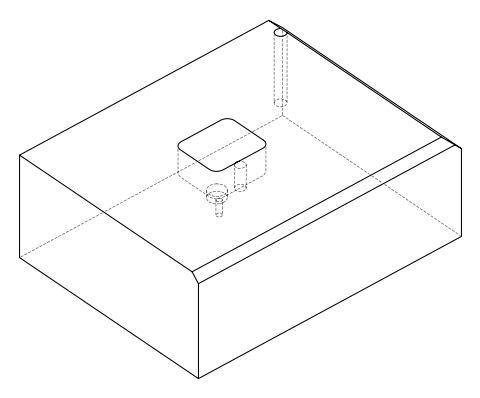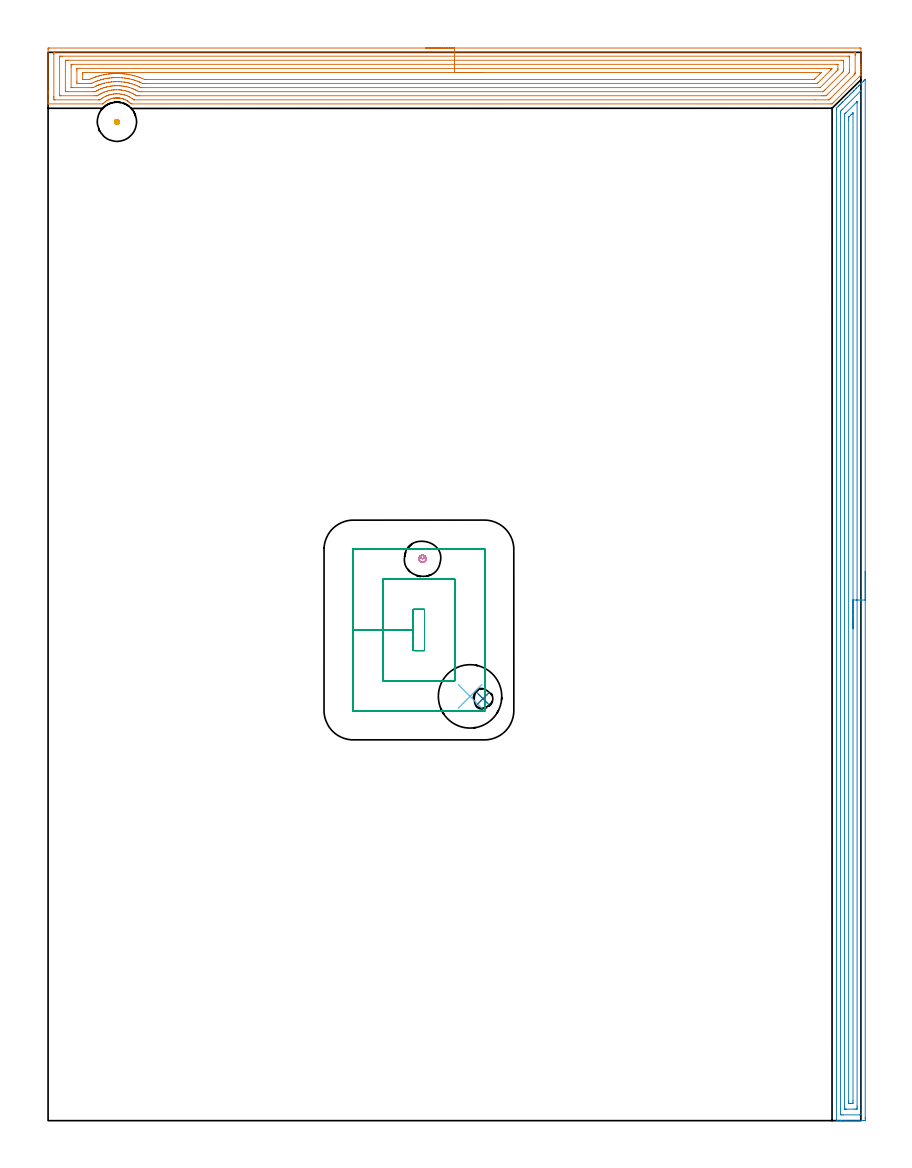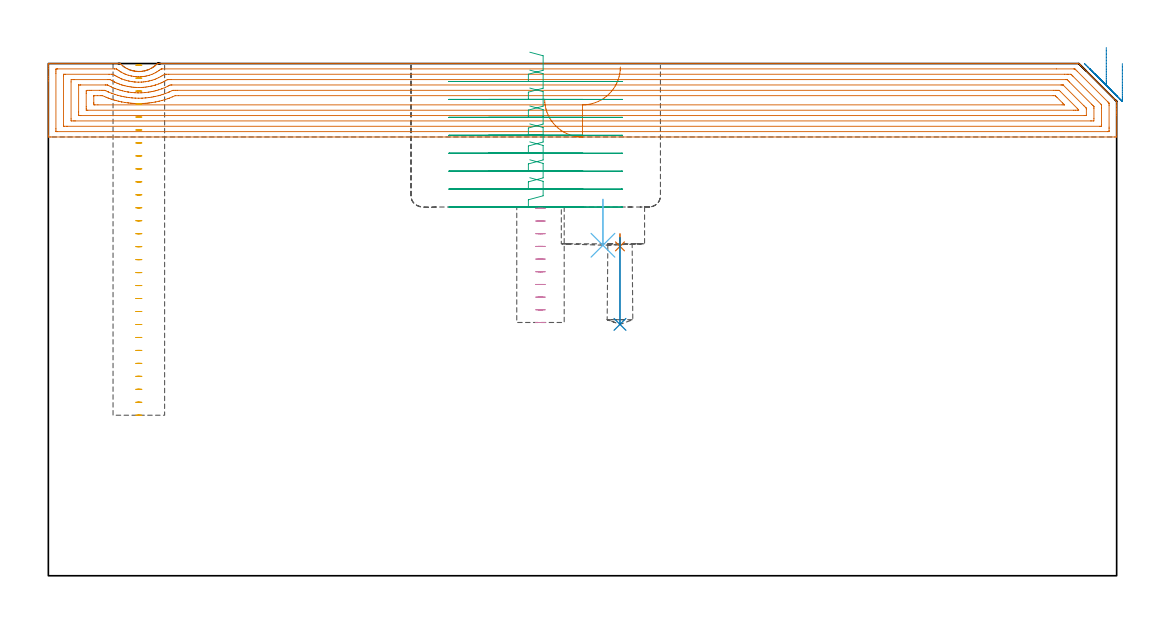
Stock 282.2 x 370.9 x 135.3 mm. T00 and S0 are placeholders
(PLAN: 8 operations, 6 tool changes, 36.4 min)
(1 AREA_MILL | FG_CHAMFER_SURFACE | UGT0205_001 | 16.07 min | 53104 mm3)
(2 AREA_MILL_1 | FG_CHAMFER_SURFACE_1 | UGT0205_001 | 11.63 min | 17745 mm3)
(3 MILL_RECTANGULAR_POCKET | POCKET_RECTANGULAR_STRAIGHT | UGT0201_095 | Follow Part, ap 5, ae 75% | 7.1 min | 186596 mm3)
(4 MILL_BLIND_HOLE_FROM_SOLID_MATERIAL | STEP1POCKET | UGT0201_128 | Spiral | 0.49 min | 3745 mm3)
(5 MILL_BLIND_HOLE_FROM_SOLID_MATERIAL_1 | STEP1POCKET_3 | NXT0201_011 | Spiral | 0.87 min | 13468 mm3)
(6 INDEXABLE_INSERT_DRILL_BLIND_HOLE_FROM_SOLID | STEP1POCKET_1 | NXT0302_015 | 0.06 min | 3745 mm3)
(7 SPOT_DRILL | STEP1POCKET_2 | NXT0321_9005460120000 | 0.04 min | 8 mm3)
(8 DRILL_BLIND_HOLE_INTO_CENTER | STEP1POCKET_2 | NXT0301_039 | 0.1 min | 734 mm3)
(TOOL UGT0205_001 | Chamfer Mill 20 x 3 x 45 deg. | D20 FL50 Z2)
(TOOL UGT0201_095 | End mill 20 mm | D20 R3 FL38 Z4)
(TOOL UGT0201_128 | Carbide End Mill 10.0 | D10 FL15 Z4)
(TOOL NXT0201_011 | ENDMILL 12mm [2P460-1200-NA 1630] | D12 FL38 Z6)
(TOOL NXT0302_015 | Index. Insert Drill 22mm [880-D2200L25-03] | D22 PA176 FL66 Z2)
(TOOL NXT0321_9005460120000 | NC Spot Drill, 142deg, 12mm, Carbide, Uncoated | D12 PA142 FL30 Z2)
(TOOL NXT0301_039 | Carbide Drill 6.8mm [860.1-0680-034A1-MM 2214] | D6.8 PA140 FL53 Z2)
(OP 1 AREA_MILL)
G17 G21 G94 G90
T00 M6
G54
G17 G0 G90 X131.1 Y372.4 S1061 M3
G43 Z145.3 H0
Z125.9
G94 G1 X131.138 Z125.028 F250.
X131.252 Z124.164
X131.441 Z123.312
X131.703 Z122.48
X132.037 Z121.674
X132.44 Z120.9
X132.908 Z120.164
X133.44 Z119.472
X134.029 Z118.829
X134.672 Z118.24
X135.364 Z117.708
X136.1 Z117.24
X136.874 Z116.837
X137.68 Z116.503
X138.512 Z116.241
X139.364 Z116.052
X140.228 Z115.938
X141.1 Z115.9
X281.6
X282.043 Y372.396 Z115.902
X282.19 Y372.392 Z115.906
X282.2 Y372.241 Z116.056
Y366.665 Z121.629
Y366.088 Z122.209
Y365.784 Z122.512
Y365.207 Z123.089
Y364.903 Z123.393
Y364.294 Z124.005
Y364.022 Z124.278
Y363.204 Z125.096
Y363.001 Z125.297
X282.195 Y362.994 Z125.305
X281.908 Y362.708 Z125.592
X281.461 Y362.259 Z126.037
X272.648 Y353.448 Z134.852
X272.555 Y353.354 Z134.944
X272.35 Y353.15 Z135.145
X272.194 Y352.998 Z135.283
X271.787 Y353. Z135.3
X29.146
X28.813 Y353.006 Z135.292
X28.731 Y353.081 Z135.217
X28.634 Y353.177 Z135.121
X28.445 Y353.353 Z134.946
X28.211 Y353.552 Z134.747
X28.121 Y353.622 Z134.677
X27.966 Y353.744 Z134.554
X27.808 Y353.85 Z134.444
X27.634 Y353.971 Z134.327
X27.551 Y354.027 Z134.271
X27.109 Y354.283 Z134.015
X26.657 Y354.51 Z133.789
X26.61 Y354.53 Z133.768
X26.47 Y354.59 Z133.706
X26.402 Y354.621 Z133.677
X26.333 Y354.645 Z133.653
X26.085 Y354.734 Z133.564
X25.763 Y354.833 Z133.465
X25.578 Y354.877 Z133.419
X25.418 Y354.916 Z133.382
X25.317 Y354.941 Z133.358
X24.915 Y355.013 Z133.286
X24.869 Y355.021 Z133.278
X24.686 Y355.04 Z133.252
X24.491 Y355.064 Z133.231
X24.423 Y355.072 Z133.223
X24.232 Y355.085 Z133.208
X24.194 Y355.086 Z133.202
X24.136 Y355.09 Z133.205
X23.975 Y355.097 Z133.201
X23.863 Z133.199
X23.808 Y355.093 Z133.198
X23.806 Y355.092 Z133.199
X23.799 Y355.094 Z133.202
X23.609 Y355.085 Z133.208
X23.527 Y355.083 Z133.214
X23.466 Y355.078 Z133.221
X23.081 Y355.04 Z133.255
X22.902 Y355.01 Z133.283
X22.796 Y354.996 Z133.302
X22.755 Y354.99 Z133.309
X22.632 Y354.97 Z133.328
X22.456 Y354.928 Z133.364
X22.235 Y354.881 Z133.415
X22.186 Y354.87 Z133.425
X22.01 Y354.818 Z133.476
X21.789 Y354.754 Z133.541
X21.397 Y354.621 Z133.677
X21.292 Y354.576 Z133.723
X20.842 Y354.361 Z133.937
X20.671 Y354.267 Z134.029
X20.398 Y354.119 Z134.179
X19.928 Y353.804 Z134.492
X19.836 Y353.743 Z134.553
X19.504 Y353.481 Z134.815
X19.119 Y353.13 Z135.169
X18.985 Y353. Z135.298
X18.965 Z135.3
X0.154
X0.01 Y353.006 Z135.293
X0. Y353.309 Z134.99
Y353.72 Z134.579
Y354.329 Z133.966
Y356.395 Z131.902
Y356.972 Z131.322
Y357.565 Z130.73
Y371.952 Z116.345
X0.002 Y372.243 Z116.054
X0.01 Y372.392 Z115.906
X0.16 Y372.399 Z115.899
X0.6 Y372.4 Z115.9
X141.1
Y370.986 Z117.314
X279.816 Y370.985 Z117.315
X279.904 Y370.984 Z117.316
X280.175 Y370.979 Z117.321
X280.19 Y370.891 Z117.409
X280.197 Y370.695 Z117.605
X280.199 Y370.19 Z118.11
X280.2 Y369.811 Z118.489
Y364.022 Z124.278
X280.198 Y363.644 Z124.656
X280.194 Y363.517 Z124.783
X280.19 Y363.456 Z124.844
X280.153 Y363.414 Z124.886
X279.89 Y363.141 Z125.159
X279.854 Y363.103 Z125.197
X271.787 Y355.037 Z133.263
X271.43 Y354.682 Z133.618
X271.248 Y354.506 Z133.794
X271.181 Y354.443 Z133.857
X271.143 Y354.421 Z133.879
X271.096 Y354.419 Z133.881
X270.895 Y354.415 Z133.885
X266.268 Y354.414 Z133.886
X30.038 Y354.415 Z133.885
X29.95
X29.852 Y354.419 Z133.881
X29.805 Y354.421 Z133.879
X29.375 Y354.739 Z133.561
X29.146 Y354.896 Z133.404
X28.652 Y355.21 Z133.09
X28.254 Y355.435 Z132.865
X27.786 Y355.672 Z132.628
X27.362 Y355.855 Z132.445
X26.679 Y356.091 Z132.209
X26.47 Y356.153 Z132.147
X26.384 Y356.176 Z132.124
X25.921 Y356.283 Z132.017
X25.578 Y356.346 Z131.954
X25.264 Y356.401 Z131.899
X24.686 Y356.47 Z131.83
X24.274 Y356.498 Z131.802
X23.794 Y356.505 Z131.795
X23.392 Y356.488 Z131.812
X22.902 Y356.445 Z131.855
X22.583 Y356.405 Z131.895
X22.01 Y356.308 Z131.992
X21.83 Y356.268 Z132.032
X21.12 Y356.091 Z132.209
X21.118 Y356.09 Z132.21
X20.457 Y355.862 Z132.438
X20.36 Y355.824 Z132.476
X20.225 Y355.765 Z132.535
X19.846 Y355.584 Z132.716
X19.333 Y355.322 Z132.978
X19.26 Y355.282 Z133.018
X19.137 Y355.21 Z133.09
X18.719 Y354.936 Z133.364
X18.441 Y354.749 Z133.551
X18.094 Y354.492 Z133.808
X18.03 Y354.446 Z133.854
X17.997 Y354.423 Z133.877
X17.951 Y354.421 Z133.879
X17.549 Y354.415 Z133.885
X17.462
X2.384
X2.296 Y354.416 Z133.884
X2.025 Y354.421 Z133.879
X2.01 Y354.509 Z133.791
X2.003 Y354.705 Z133.595
X2.001 Y355.21 Z133.09
X2. Y355.589 Z132.711
X2.001 Y370.19 Z118.11
X2.002 Y370.567 Z117.733
X2.01 Y370.948 Z117.352
X2.016 Y370.98 Z117.32
X2.033 Y370.981 Z117.319
X2.082 Y370.984 Z117.316
X2.183 Y370.985 Z117.315
X2.384 Y370.986 Z117.314
X141.1
Y369.572 Z118.728
X277.766 Y369.571 Z118.729
X278.032 Y369.57 Z118.73
X278.12 Y369.568 Z118.732
X278.182 Y369.565 Z118.735
X278.19 Y369.475 Z118.825
X278.196 Y369.309 Z118.991
X278.199 Y369.143 Z119.157
X278.2 Y364.737 Z123.563
X278.196 Y364.022 Z124.278
X278.193 Y363.939 Z124.361
X278.189 Y363.9 Z124.4
X278.174 Y363.882 Z124.418
X278.032 Y363.732 Z124.568
X270.642 Y356.341 Z131.959
X270.39 Y356.091 Z132.209
X270.195 Y355.902 Z132.398
X270.129 Y355.84 Z132.46
X270.003 Y355.836 Z132.465
X269.375 Y355.83 Z132.47
X269.111 Y355.829 Z132.471
X268.485 Y355.828 Z132.472
X31.822 Y355.829 Z132.471
X31.194 Y355.831 Z132.469
X30.93 Y355.834 Z132.466
X30.672 Y355.839 Z132.461
X30.269 Y356.091 Z132.209
X30.038 Y356.233 Z132.067
X29.68 Y356.445 Z131.855
X29.146 Y356.721 Z131.579
X28.61 Y356.972 Z131.328
X28.254 Y357.12 Z131.18
X28.018 Y357.205 Z131.095
X27.362 Y357.418 Z130.882
X26.749 Y357.578 Z130.722
X26.47 Y357.643 Z130.657
X25.638 Y357.794 Z130.506
X25.578 Y357.803 Z130.497
X25.164 Y357.854 Z130.446
X24.686 Y357.895 Z130.405
X24.641 Y357.898 Z130.402
X23.794 Y357.921 Z130.379
X23.726 Y357.92 Z130.38
X22.902 Y357.876 Z130.424
X22.88 Y357.875 Z130.425
X22.638 Y357.854 Z130.446
X22.085 Y357.779 Z130.521
X22.01 Y357.766 Z130.534
X21.334 Y357.64 Z130.66
X21.118 Y357.59 Z130.71
X20.623 Y357.461 Z130.839
X20.225 Y357.349 Z130.951
X19.452 Y357.09 Z131.21
X19.333 Y357.043 Z131.257
X19.283 Y357.022 Z131.278
X19.172 Y356.972 Z131.328
X18.682 Y356.734 Z131.566
X18.441 Y356.612 Z131.688
X18.099 Y356.429 Z131.871
X17.887 Y356.312 Z131.988
X17.549 Y356.106 Z132.194
X17.151 Y355.852 Z132.448
X16.916 Y355.835 Z132.465
X16.657 Y355.833 Z132.467
X16.031 Y355.829 Z132.471
X4.434
X4.168 Y355.83 Z132.47
X4.08 Y355.832 Z132.468
X4.018 Y355.835 Z132.465
X4.01 Y355.925 Z132.375
X4.004 Y356.091 Z132.209
X4.001 Y356.257 Z132.043
Y369.309 Z118.991
X4.002 Y369.473 Z118.827
X4.007 Y369.53 Z118.77
X4.012 Y369.565 Z118.735
X4.036 Y369.566 Z118.734
X4.168 Y369.569 Z118.731
X4.795 Y369.571 Z118.729
X5.06
X141.1 Y369.572 Z118.728
Y368.157 Z120.143
X275.355
X275.63 Y368.156 Z120.144
X276.084 Y368.152 Z120.148
X276.187 Y368.15 Z120.15
X276.2 Y367.546 Z120.754
Y364.903 Z123.397
X276.193 Y364.486 Z123.814
X276.19 Y364.382 Z123.918
X276.179 Y364.34 Z123.96
X276.153 Y364.31 Z123.99
X276.058 Y364.209 Z124.091
X275.873 Y364.022 Z124.278
X275.616 Y363.764 Z124.536
X269.704 Y357.854 Z130.446
X269.408 Y357.56 Z130.74
X269.111 Y357.268 Z131.032
X269.073 Y357.249 Z131.051
X269.042 Y357.247 Z131.053
X268.974 Y357.244 Z131.056
X268.837 Y357.243 Z131.057
X32.44
X31.822 Y357.245 Z131.055
X31.544 Y357.247 Z131.053
X31.475 Y357.25 Z131.05
X31.346 Y357.318 Z130.982
X30.93 Y357.544 Z130.756
X30.345 Y357.854 Z130.446
X30.038 Y358.004 Z130.296
X29.748 Y358.14 Z130.16
X29.146 Y358.386 Z129.914
X28.32 Y358.669 Z129.631
X28.254 Y358.691 Z129.609
X28.11 Y358.735 Z129.565
X27.362 Y358.923 Z129.377
X27.111 Y358.983 Z129.317
X26.47 Y359.1 Z129.2
X26.021 Y359.178 Z129.122
X25.578 Y359.232 Z129.068
X25.02 Y359.286 Z129.014
X24.686 Y359.308 Z128.992
X24.086 Y359.327 Z128.973
X23.794 Y359.333 Z128.967
X23.214 Y359.308 Z128.992
X22.902 Y359.289 Z129.011
X22.381 Y359.249 Z129.051
X22.01 Y359.203 Z129.097
X21.593 Y359.146 Z129.154
X21.118 Y359.062 Z129.238
X20.838 Y359.01 Z129.29
X20.225 Y358.868 Z129.432
X20.118 Y358.841 Z129.459
X19.718 Y358.735 Z129.565
X19.422 Y358.647 Z129.653
X19.333 Y358.619 Z129.681
X18.76 Y358.42 Z129.88
X18.441 Y358.305 Z129.995
X18.121 Y358.17 Z130.13
X17.549 Y357.907 Z130.393
X17.513 Y357.889 Z130.411
X17.443 Y357.854 Z130.446
X16.934 Y357.58 Z130.72
X16.657 Y357.427 Z130.873
X16.364 Y357.262 Z131.038
X16.341 Y357.25 Z131.05
X16.306 Y357.247 Z131.053
X16.229 Y357.244 Z131.056
X16.074 Y357.243 Z131.057
X15.765
X6.844
X6.57 Y357.244 Z131.056
X6.116 Y357.248 Z131.052
X6.013 Y357.25 Z131.05
X6. Y357.854 Z130.446
Y367.594 Z120.706
X6.008 Y367.971 Z120.329
X6.013 Y368.15 Z120.15
X6.116 Y368.152 Z120.148
X6.57 Y368.156 Z120.144
X6.844 Y368.157 Z120.143
X7.118
X141.1
Y366.743 Z121.557
X273.65
X273.808 Y366.742 Z121.558
X274.123 Y366.737 Z121.563
X274.192 Y366.735 Z121.565
X274.194 Y366.728 Z121.572
X274.197 Y366.707 Z121.593
X274.199 Y366.665 Z121.635
Y365.164 Z123.136
X274.194 Y364.903 Z123.397
X274.19 Y364.826 Z123.474
X274.181 Y364.791 Z123.509
X274.154 Y364.76 Z123.54
X274.06 Y364.661 Z123.639
X273.94 Y364.539 Z123.761
X273.571 Y364.169 Z124.131
X268.136 Y358.735 Z129.565
X268.086 Y358.69 Z129.61
X268.062 Y358.672 Z129.628
X268.044 Y358.664 Z129.636
X267.957 Y358.662 Z129.638
X267.642 Y358.658 Z129.642
X267.485 Y358.657 Z129.643
X32.636 Y358.658 Z129.642
X32.478 Y358.66 Z129.64
X32.178 Y358.666 Z129.634
X32.037 Y358.735 Z129.565
X31.822 Y358.846 Z129.454
X31.584 Y358.97 Z129.33
X30.93 Y359.278 Z129.022
X30.146 Y359.616 Z128.684
X30.038 Y359.657 Z128.643
X29.972 Y359.681 Z128.619
X29.146 Y359.95 Z128.35
X28.663 Y360.093 Z128.207
X28.254 Y360.199 Z128.101
X27.909 Y360.285 Z128.015
X27.48 Y360.381 Z127.919
X27.362 Y360.403 Z127.897
X26.852 Y360.497 Z127.803
X26.47 Y360.56 Z127.74
X26.395 Y360.571 Z127.729
X25.578 Y360.661 Z127.639
X25.395 Y360.678 Z127.622
X24.686 Y360.723 Z127.577
X24.448 Y360.732 Z127.568
X23.794 Y360.748 Z127.552
X23.548 Y360.74 Z127.56
X22.902 Y360.71 Z127.59
X22.699 Y360.697 Z127.603
X22.01 Y360.639 Z127.661
X21.88 Y360.625 Z127.675
X21.118 Y360.526 Z127.774
X21.092 Y360.522 Z127.778
X20.95 Y360.497 Z127.803
X20.342 Y360.382 Z127.918
X20.225 Y360.358 Z127.942
X19.621 Y360.213 Z128.087
X19.333 Y360.139 Z128.161
X18.919 Y360.025 Z128.275
X18.441 Y359.881 Z128.419
X18.24 Y359.815 Z128.485
X17.653 Y359.616 Z128.684
X17.577 Y359.588 Z128.712
X17.549 Y359.577 Z128.723
X16.956 Y359.321 Z128.979
X16.657 Y359.181 Z129.119
X16.354 Y359.034 Z129.266
X15.765 Y358.735 Z129.565
X15.669 Y358.689 Z129.611
X15.63 Y358.671 Z129.629
X15.503 Y358.664 Z129.636
X15.188 Y358.659 Z129.641
X15.031 Y358.657 Z129.643
X8.55
X8.392 Y358.658 Z129.642
X8.077 Y358.663 Z129.637
X8.008 Y358.665 Z129.635
X8.006 Y358.672 Z129.628
X8.003 Y358.693 Z129.607
X8.001 Y358.735 Z129.565
X8. Y365.784 Z122.516
X8.002 Y366.403 Z121.897
X8.007 Y366.665 Z121.635
X8.01 Y366.736 Z121.564
X8.55 Y366.743 Z121.557
X141.1
Y365.329 Z122.971
X270.895 Y365.328 Z122.972
X271.359 Y365.326 Z122.974
X271.787 Y365.322 Z122.978
X272.183 Y365.304 Z122.996
X271.85 Y364.903 Z123.397
X271.821 Y364.87 Z123.43
X271.787 Y364.835 Z123.465
X267.327 Y360.375 Z127.925
X267.066 Y360.123 Z128.177
X267.027 Y360.087 Z128.213
X266.98 Y360.078 Z128.222
X266.862 Y360.075 Z128.225
X266.435 Y360.072 Z128.228
X265.974 Y360.071 Z128.229
X265.543
X34.037
X33.606 Y360.072 Z128.228
X33.142 Y360.075 Z128.225
X32.931 Y360.078 Z128.222
X32.822 Y360.092 Z128.208
X32.714 Y360.142 Z128.158
X31.957 Y360.497 Z127.803
X31.822 Y360.556 Z127.744
X31.717 Y360.601 Z127.699
X30.93 Y360.918 Z127.382
X30.277 Y361.142 Z127.158
X30.038 Y361.218 Z127.082
X29.515 Y361.378 Z126.922
X29.146 Y361.478 Z126.822
X29.009 Y361.514 Z126.786
X28.254 Y361.688 Z126.612
X27.859 Y361.769 Z126.531
X27.362 Y361.858 Z126.442
X26.777 Y361.956 Z126.344
X26.47 Y361.992 Z126.308
X25.769 Y362.07 Z126.23
X25.578 Y362.086 Z126.214
X24.809 Y362.138 Z126.162
X24.686 Y362.143 Z126.157
X23.891 Y362.163 Z126.137
X23.794 Y362.162 Z126.138
X23.027 Y362.136 Z126.164
X22.902 Y362.129 Z126.171
X22.191 Y362.08 Z126.22
X22.01 Y362.063 Z126.237
X21.384 Y361.996 Z126.304
X21.118 Y361.96 Z126.34
X20.603 Y361.887 Z126.413
X20.225 Y361.82 Z126.48
X19.848 Y361.751 Z126.549
X19.333 Y361.637 Z126.663
X19.122 Y361.588 Z126.712
X18.441 Y361.418 Z126.882
X18.41 Y361.409 Z126.891
X18.297 Y361.378 Z126.922
X17.725 Y361.204 Z127.096
X17.549 Y361.148 Z127.152
X17.061 Y360.979 Z127.321
X16.657 Y360.837 Z127.463
X15.831 Y360.497 Z127.803
X15.786 Y360.477 Z127.823
X15.765 Y360.467 Z127.833
X15.185 Y360.189 Z128.111
X15.059 Y360.128 Z128.172
X14.974 Y360.089 Z128.211
X14.873 Y360.078 Z128.222
X14.41 Y360.074 Z128.226
X13.981 Y360.072 Z128.228
X13.52 Y360.071 Z128.229
X11.305 Y360.072 Z128.228
X10.841 Y360.074 Z128.226
X10.413 Y360.078 Z128.222
X10.01 Y360.096 Z128.204
X10.005 Y360.497 Z127.803
X10.001 Y360.904 Z127.396
X10. Y364.429 Z123.871
X10.003 Y364.903 Z123.397
X10.007 Y365.303 Z122.997
X10.016 Y365.323 Z122.977
X10.036 Y365.324 Z122.976
X10.089 Y365.327 Z122.973
X10.197 Y365.328 Z122.972
X10.413 Y365.329 Z122.971
X141.1
Y363.915 Z124.385
X267.789 Y363.914 Z124.386
X268.219 Y363.913 Z124.387
X268.331 Y363.911 Z124.389
X268.395 Y363.908 Z124.392
Y363.903 Z124.397
X268.37 Y363.872 Z124.428
X268.339 Y363.838 Z124.462
X268.219 Y363.716 Z124.584
X267.93 Y363.427 Z124.873
X266.435 Y361.932 Z126.368
X266.156 Y361.654 Z126.646
X266.066 Y361.568 Z126.732
X266.009 Y361.517 Z126.783
X265.979 Y361.492 Z126.808
X265.434 Y361.486 Z126.814
X34.39
X33.606 Y361.491 Z126.809
X33.491 Y361.492 Z126.808
X32.714 Y361.82 Z126.48
X31.938 Y362.145 Z126.155
X31.822 Y362.188 Z126.112
X31.617 Y362.259 Z126.041
X30.93 Y362.483 Z125.817
X30.598 Y362.588 Z125.712
X30.038 Y362.746 Z125.554
X29.371 Y362.919 Z125.381
X29.146 Y362.97 Z125.33
X28.374 Y363.141 Z125.159
X28.19 Y363.174 Z125.126
X27.362 Y363.313 Z124.987
X27.155 Y363.345 Z124.955
X26.681 Y363.404 Z124.896
X26.47 Y363.428 Z124.872
X26.145 Y363.462 Z124.838
X25.795 Y363.493 Z124.807
X25.578 Y363.509 Z124.791
X25.178 Y363.536 Z124.764
X24.963 Y363.547 Z124.753
X24.686 Y363.558 Z124.742
X24.25 Y363.571 Z124.729
X23.998 Y363.575 Z124.725
X23.794 Y363.576 Z124.724
X23.364 Y363.565 Z124.735
X23.099 Y363.556 Z124.744
X22.902 Y363.547 Z124.753
X22.512 Y363.525 Z124.775
X22.311 Y363.512 Z124.788
X22.01 Y363.489 Z124.811
X21.686 Y363.46 Z124.84
X21.291 Y363.421 Z124.879
X21.118 Y363.401 Z124.899
X20.884 Y363.371 Z124.929
X20.346 Y363.298 Z125.002
X20.225 Y363.28 Z125.02
X20.104 Y363.26 Z125.04
X19.423 Y363.141 Z125.159
X19.348 Y363.127 Z125.173
X19.333 Y363.124 Z125.176
X18.622 Y362.962 Z125.338
X18.441 Y362.918 Z125.382
X17.913 Y362.782 Z125.518
X17.549 Y362.683 Z125.617
X17.218 Y362.586 Z125.714
X16.657 Y362.415 Z125.885
X16.538 Y362.377 Z125.923
X16.193 Y362.259 Z126.041
X15.879 Y362.147 Z126.153
X15.765 Y362.104 Z126.196
X15.246 Y361.891 Z126.409
X14.873 Y361.734 Z126.566
X14.321 Y361.493 Z126.807
X14.274 Y361.49 Z126.81
X14.177 Y361.487 Z126.813
X13.981 Y361.486 Z126.814
X13.873 Y361.485 Z126.815
X12.981
X12.197 Y361.487 Z126.813
X12.086 Y361.488 Z126.812
X12.026 Y361.492 Z126.808
X12.009 Y361.497 Z126.803
X12.005 Y361.507 Z126.793
X12.002 Y361.52 Z126.78
X12. Y361.572 Z126.728
X12.001 Y363.334 Z124.966
X12.004 Y363.529 Z124.771
X12.011 Y363.908 Z124.392
X12.197 Y363.912 Z124.388
X12.306 Y363.913 Z124.387
X13.089 Y363.915 Z124.385
X141.1
X141.972 Z124.423
X142.836 Z124.537
X143.688 Z124.726
X144.52 Z124.988
X145.326 Z125.322
X146.1 Z125.725
X146.836 Z126.194
X147.528 Z126.725
X148.171 Z127.314
X148.76 Z127.957
X149.292 Z128.65
X149.76 Z129.385
X150.163 Z130.159
X150.497 Z130.965
X150.759 Z131.797
X150.948 Z132.649
X151.062 Z133.514
X151.1 Z134.385
G0 Z145.3
M5
M2
(OP 2 AREA_MILL_1)
G17 G21 G94 G90
T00 M6
G54
G17 G0 G90 X283.7 Y190.75 S1061 M3
G43 Z145.3 H0
Z135.3
G94 G1 Y190.712 Z134.428 F250.
Y190.598 Z133.564
Y190.409 Z132.712
Y190.147 Z131.88
Y189.813 Z131.074
Y189.41 Z130.3
Y188.941 Z129.564
Y188.41 Z128.872
Y187.821 Z128.229
Y187.178 Z127.64
Y186.486 Z127.109
Y185.75 Z126.64
Y184.976 Z126.237
Y184.17 Z125.903
Y183.338 Z125.641
Y182.486 Z125.452
Y181.622 Z125.338
Y180.75 Z125.3
Y0.961
X283.699 Y0.626 Z125.301
X283.694 Y0.074 Z125.304
X283.692 Y0.008 Z125.306
X283.144 Y0. Z125.853
X276.922 Z132.073
X275.5 Z133.496
X275.144 Z133.851
X274.145 Z134.855
X273.742 Y0.008 Z135.249
X273.703 Y0.01 Z135.288
X273.7 Y0.179 Z135.3
Y351.041
X273.707 Y351.501 Z135.293
X273.753 Y351.554 Z135.246
X274.256 Y352.057 Z134.741
X274.61 Y352.41 Z134.39
X274.793 Y352.593 Z134.207
X275.028 Y352.829 Z133.97
X275.144 Y352.946 Z133.852
X275.484 Y353.284 Z133.516
X275.697 Y353.497 Z133.303
X275.922 Y353.723 Z133.076
X276.033 Y353.835 Z132.963
X276.601 Y354.401 Z132.399
X276.816 Y354.617 Z132.182
X276.922 Y354.724 Z132.074
X277.367 Y355.167 Z131.633
X277.811 Y355.613 Z131.185
X278.256 Y356.056 Z130.744
X278.698 Y356.5 Z130.298
X279.144 Y356.945 Z129.855
X279.589 Y357.391 Z129.407
X279.796 Y357.596 Z129.203
X279.855 Y357.655 Z129.145
X280.478 Y358.28 Z128.518
X280.69 Y358.49 Z128.309
X280.729 Y358.529 Z128.271
X281.367 Y359.168 Z127.63
X281.603 Y359.403 Z127.397
X282.256 Y360.057 Z126.741
X282.477 Y360.277 Z126.523
X283.144 Y360.946 Z125.852
X283.351 Y361.151 Z125.649
X283.589 Y361.39 Z125.41
X283.673 Y361.47 Z125.325
X283.694 Y361.483 Z125.303
X283.699 Y361.47 Z125.299
X283.7 Y180.75 Z125.3
X282.286 Z126.714
X282.285 Y2.414 Z126.715
X282.284 Y2.385 Z126.716
X282.256 Y2.01 Z126.744
X281.777 Y2.001 Z127.223
X276.033 Y2. Z132.967
X275.555 Y2.001 Z133.446
X275.144 Y2.01 Z133.856
X275.116 Y2.414 Z133.884
X275.115 Y2.444 Z133.885
Y350.147
X275.116 Y350.176 Z133.884
X275.144 Y350.483 Z133.856
X275.418 Y350.765 Z133.582
X275.69 Y351.041 Z133.31
X281.948 Y357.298 Z127.052
X282.104 Y357.451 Z126.896
X282.256 Y357.594 Z126.744
X282.283 Y357.298 Z126.717
X282.285 Y357.269 Z126.715
X282.286 Y180.75 Z126.714
X280.871 Z128.129
Y5.096
X280.87 Y4.701 Z128.13
X280.867 Y4.202 Z128.133
X280.864 Y4.013 Z128.136
X280.674 Y4.004 Z128.326
X280.478 Y4.002 Z128.522
X279.789 Y4. Z129.211
X277.123 Z131.877
X276.922 Y4.001 Z132.078
X276.722 Y4.003 Z132.278
X276.588 Y4.007 Z132.412
X276.543 Y4.01 Z132.457
X276.535 Y4.025 Z132.465
X276.533 Y4.07 Z132.467
X276.531 Y4.202 Z132.469
X276.529 Y4.597 Z132.471
X276.528 Y5.096 Z132.472
X276.529 Y349.253 Z132.471
X276.53 Y349.352 Z132.47
X276.533 Y349.401 Z132.467
X276.535 Y349.421 Z132.465
X276.547 Y349.437 Z132.453
X276.64 Y349.536 Z132.36
X276.922 Y349.823 Z132.078
X277.084 Y349.985 Z131.916
X280.822 Y353.723 Z128.178
X280.84 Y353.738 Z128.16
X280.853 Y353.747 Z128.147
X280.865 Y353.752 Z128.135
X280.868 Y353.74 Z128.132
X280.87 Y353.723 Z128.13
X280.871 Y353.491 Z128.129
X280.872 Y353.327 Z128.128
X280.871 Y180.75 Z128.129
X279.457 Z129.543
Y6.883
X279.453 Y6.126 Z129.547
X279.451 Y6.022 Z129.549
X279.358 Y6.01 Z129.642
X279.139 Y6.005 Z129.861
X278.689 Y6. Z130.311
X278.257 Y6.005 Z130.743
X278.041 Y6.01 Z130.959
X277.949 Y6.019 Z131.051
X277.948 Y6.09 Z131.052
X277.943 Y6.751 Z131.057
Y347.465
X277.947 Y348.223 Z131.053
X277.95 Y348.359 Z131.05
X277.96 Y348.4 Z131.04
X277.999 Y348.443 Z131.001
X278.068 Y348.517 Z130.932
X278.751 Y349.202 Z130.249
X279.196 Y349.648 Z129.804
X279.268 Y349.719 Z129.732
X279.345 Y349.794 Z129.655
X279.411 Y349.856 Z129.589
X279.448 Y349.888 Z129.552
X279.45 Y349.83 Z129.55
X279.456 Y349.386 Z129.544
X279.457 Y180.75 Z129.543
Y179.878 Z129.581
Y179.013 Z129.695
Y178.162 Z129.883
Y177.33 Z130.146
Y176.524 Z130.48
Y175.75 Z130.882
Y175.014 Z131.351
Y174.322 Z131.882
Y173.679 Z132.472
Y173.09 Z133.115
Y172.558 Z133.807
Y172.09 Z134.543
Y171.687 Z135.317
Y171.353 Z136.123
Y171.091 Z136.955
Y170.902 Z137.806
Y170.788 Z138.671
Y170.75 Z139.543
G0 Z145.3
M5
M2
(OP 3 MILL_RECTANGULAR_POCKET)
G17 G21 G94 G90
T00 M6
G54
G17 G0 G90 X127.173 Y163.2 S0 M3
G43 Z145.3 H0
Z138.3
G94 G1 X130.7 Z137.355 F250.
Y177.5 Z133.523
X126.8 Z132.478
Y170.35 Z130.562
Y163.2 F500.
X130.7
Y177.5
X126.8
Y170.35
X116.3
Y152.7
X141.2
Y188.
X116.3
Y170.35
X105.8
Y142.4
G3 X106. Y142.2 R0.2
G1 X151.5
G3 X151.7 Y142.4 R0.2
G1 Y198.3
G3 X151.5 Y198.5 R0.2
G1 X106.
G3 X105.8 Y198.3 R0.2
G1 Y170.35
Y169.35
G0 X127.173 Y163.2 Z133.562
G1 X130.7 Z132.617 F250.
Y177.5 Z128.786
X126.8 Z127.741
Y170.35 Z125.825
Y163.2 F500.
X130.7
Y177.5
X126.8
Y170.35
X116.3
Y152.7
X141.2
Y188.
X116.3
Y170.35
X105.8
Y142.4
G3 X106. Y142.2 R0.2
G1 X151.5
G3 X151.7 Y142.4 R0.2
G1 Y198.3
G3 X151.5 Y198.5 R0.2
G1 X106.
G3 X105.8 Y198.3 R0.2
G1 Y170.35
Y169.35
G0 X127.173 Y163.2 Z128.825
G1 X130.7 Z127.88 F250.
Y177.5 Z124.048
X126.8 Z123.003
Y170.35 Z121.087
Y163.2 F500.
X130.7
Y177.5
X126.8
Y170.35
X116.3
Y152.7
X141.2
Y188.
X116.3
Y170.35
X105.8
Y142.4
G3 X106. Y142.2 R0.2
G1 X151.5
G3 X151.7 Y142.4 R0.2
G1 Y198.3
G3 X151.5 Y198.5 R0.2
G1 X106.
G3 X105.8 Y198.3 R0.2
G1 Y170.35
Y169.35
G0 X127.173 Y163.2 Z124.087
G1 X130.7 Z123.142 F250.
Y177.5 Z119.311
X126.8 Z118.266
Y170.35 Z116.35
Y163.2 F500.
X130.7
Y177.5
X126.8
Y170.35
X116.3
Y152.7
X141.2
Y188.
X116.3
Y170.35
X105.8
Y142.4
G3 X106. Y142.2 R0.2
G1 X151.5
G3 X151.7 Y142.4 R0.2
G1 Y198.3
G3 X151.5 Y198.5 R0.2
G1 X106.
G3 X105.8 Y198.3 R0.2
G1 Y170.35
Y169.35
G0 X127.173 Y163.2 Z119.35
G1 X130.7 Z118.405 F250.
Y177.5 Z114.573
X126.8 Z113.528
Y170.35 Z111.612
Y163.2 F500.
X130.7
Y177.5
X126.8
Y170.35
X116.3
Y152.7
X141.2
Y188.
X116.3
Y170.35
X105.8
Y142.4
G3 X106. Y142.2 R0.2
G1 X151.5
G3 X151.7 Y142.4 R0.2
G1 Y198.3
G3 X151.5 Y198.5 R0.2
G1 X106.
G3 X105.8 Y198.3 R0.2
G1 Y170.35
Y169.35
G0 X127.173 Y163.2 Z114.612
G1 X130.7 Z113.667 F250.
Y177.5 Z109.836
X126.8 Z108.791
Y170.35 Z106.875
Y163.2 F500.
X130.7
Y177.5
X126.8
Y170.35
X116.3
Y152.7
X141.2
Y188.
X116.3
Y170.35
X105.8
Y142.4
G3 X106. Y142.2 R0.2
G1 X151.5
G3 X151.7 Y142.4 R0.2
G1 Y198.3
G3 X151.5 Y198.5 R0.2
G1 X106.
G3 X105.8 Y198.3 R0.2
G1 Y170.35
Y169.35
G0 X127.173 Y163.2 Z109.875
G1 X130.7 Z108.93 F250.
Y177.5 Z105.098
X126.8 Z104.053
Y170.35 Z102.137
Y163.2 F500.
X130.7
Y177.5
X126.8
Y170.35
X116.3
Y152.7
X141.2
Y188.
X116.3
Y170.35
X105.8
Y142.4
G3 X106. Y142.2 R0.2
G1 X151.5
G3 X151.7 Y142.4 R0.2
G1 Y198.3
G3 X151.5 Y198.5 R0.2
G1 X106.
G3 X105.8 Y198.3 R0.2
G1 Y170.35
Y169.35
G0 X127.173 Y163.2 Z105.137
G1 X130.7 Z104.193 F250.
Y177.5 Z100.361
X126.8 Z99.316
Y170.35 Z97.4
Y163.2 F500.
X130.7
Y177.5
X126.8
Y170.35
X116.3
Y152.7
X141.2
Y188.
X116.3
Y170.35
X105.8
Y142.4
G3 X106. Y142.2 R0.2
G1 X151.5
G3 X151.7 Y142.4 R0.2
G1 Y198.3
G3 X151.5 Y198.5 R0.2
G1 X106.
G3 X105.8 Y198.3 R0.2
G1 Y170.35
Y169.35
G0 Z145.3
M5
M2
(OP 4 MILL_BLIND_HOLE_FROM_SOLID_MATERIAL)
G17 G21 G94 G90
T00 M6
G54
G17 G0 G90 X130. Y195.1 S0 M3
G43 Z145.3 H0
Z97.05
G94 G3 X130.625 Y195.725 R0.625 F250.
X130. Y196.35 R0.625
X128.75 Y195.1 R1.25
X130. Y196.35 R-1.25
X129.375 Y195.725 R0.625
X130. Y195.1 R0.625
G0 Z93.7
G3 X130.625 Y195.725 R0.625
X130. Y196.35 R0.625
X128.75 Y195.1 R1.25
X130. Y196.35 R-1.25
X129.375 Y195.725 R0.625
X130. Y195.1 R0.625
G0 Z90.35
G3 X130.625 Y195.725 R0.625
X130. Y196.35 R0.625
X128.75 Y195.1 R1.25
X130. Y196.35 R-1.25
X129.375 Y195.725 R0.625
X130. Y195.1 R0.625
G0 Z87.
G3 X130.625 Y195.725 R0.625
X130. Y196.35 R0.625
X128.75 Y195.1 R1.25
X130. Y196.35 R-1.25
X129.375 Y195.725 R0.625
X130. Y195.1 R0.625
G0 Z83.65
G3 X130.625 Y195.725 R0.625
X130. Y196.35 R0.625
X128.75 Y195.1 R1.25
X130. Y196.35 R-1.25
X129.375 Y195.725 R0.625
X130. Y195.1 R0.625
G0 Z80.3
G3 X130.625 Y195.725 R0.625
X130. Y196.35 R0.625
X128.75 Y195.1 R1.25
X130. Y196.35 R-1.25
X129.375 Y195.725 R0.625
X130. Y195.1 R0.625
G0 Z76.95
G3 X130.625 Y195.725 R0.625
X130. Y196.35 R0.625
X128.75 Y195.1 R1.25
X130. Y196.35 R-1.25
X129.375 Y195.725 R0.625
X130. Y195.1 R0.625
G0 Z73.6
G3 X130.625 Y195.725 R0.625
X130. Y196.35 R0.625
X128.75 Y195.1 R1.25
X130. Y196.35 R-1.25
X129.375 Y195.725 R0.625
X130. Y195.1 R0.625
G0 Z70.25
G3 X130.625 Y195.725 R0.625
X130. Y196.35 R0.625
X128.75 Y195.1 R1.25
X130. Y196.35 R-1.25
X129.375 Y195.725 R0.625
X130. Y195.1 R0.625
G0 Z66.9
G3 X130.625 Y195.725 R0.625
X130. Y196.35 R0.625
X128.75 Y195.1 R1.25
X130. Y196.35 R-1.25
X129.375 Y195.725 R0.625
X130. Y195.1 R0.625
G0 Z145.3
M5
M2
(OP 5 MILL_BLIND_HOLE_FROM_SOLID_MATERIAL_1)
G17 G21 G94 G90
T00 M6
G54
G17 G0 G90 X23.9 Y346.8 S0 M3
G43 Z145.3 H1
Z134.875
G94 G3 X24.3 Y347.2 R0.4 F250.
X23.9 Y347.6 R0.4
X23.1 Y346.8 R0.8
X23.9 Y347.6 R-0.8
X23.5 Y347.2 R0.4
X23.9 Y346.8 R0.4
G0 Z131.45
G3 X24.3 Y347.2 R0.4
X23.9 Y347.6 R0.4
X23.1 Y346.8 R0.8
X23.9 Y347.6 R-0.8
X23.5 Y347.2 R0.4
X23.9 Y346.8 R0.4
G0 Z128.025
G3 X24.3 Y347.2 R0.4
X23.9 Y347.6 R0.4
X23.1 Y346.8 R0.8
X23.9 Y347.6 R-0.8
X23.5 Y347.2 R0.4
X23.9 Y346.8 R0.4
G0 Z124.6
G3 X24.3 Y347.2 R0.4
X23.9 Y347.6 R0.4
X23.1 Y346.8 R0.8
X23.9 Y347.6 R-0.8
X23.5 Y347.2 R0.4
X23.9 Y346.8 R0.4
G0 Z121.175
G3 X24.3 Y347.2 R0.4
X23.9 Y347.6 R0.4
X23.1 Y346.8 R0.8
X23.9 Y347.6 R-0.8
X23.5 Y347.2 R0.4
X23.9 Y346.8 R0.4
G0 Z117.75
G3 X24.3 Y347.2 R0.4
X23.9 Y347.6 R0.4
X23.1 Y346.8 R0.8
X23.9 Y347.6 R-0.8
X23.5 Y347.2 R0.4
X23.9 Y346.8 R0.4
G0 Z114.325
G3 X24.3 Y347.2 R0.4
X23.9 Y347.6 R0.4
X23.1 Y346.8 R0.8
X23.9 Y347.6 R-0.8
X23.5 Y347.2 R0.4
X23.9 Y346.8 R0.4
G0 Z110.9
G3 X24.3 Y347.2 R0.4
X23.9 Y347.6 R0.4
X23.1 Y346.8 R0.8
X23.9 Y347.6 R-0.8
X23.5 Y347.2 R0.4
X23.9 Y346.8 R0.4
G0 Z107.475
G3 X24.3 Y347.2 R0.4
X23.9 Y347.6 R0.4
X23.1 Y346.8 R0.8
X23.9 Y347.6 R-0.8
X23.5 Y347.2 R0.4
X23.9 Y346.8 R0.4
G0 Z104.05
G3 X24.3 Y347.2 R0.4
X23.9 Y347.6 R0.4
X23.1 Y346.8 R0.8
X23.9 Y347.6 R-0.8
X23.5 Y347.2 R0.4
X23.9 Y346.8 R0.4
G0 Z100.625
G3 X24.3 Y347.2 R0.4
X23.9 Y347.6 R0.4
X23.1 Y346.8 R0.8
X23.9 Y347.6 R-0.8
X23.5 Y347.2 R0.4
X23.9 Y346.8 R0.4
G0 Z97.2
G3 X24.3 Y347.2 R0.4
X23.9 Y347.6 R0.4
X23.1 Y346.8 R0.8
X23.9 Y347.6 R-0.8
X23.5 Y347.2 R0.4
X23.9 Y346.8 R0.4
G0 Z93.775
G3 X24.3 Y347.2 R0.4
X23.9 Y347.6 R0.4
X23.1 Y346.8 R0.8
X23.9 Y347.6 R-0.8
X23.5 Y347.2 R0.4
X23.9 Y346.8 R0.4
G0 Z90.35
G3 X24.3 Y347.2 R0.4
X23.9 Y347.6 R0.4
X23.1 Y346.8 R0.8
X23.9 Y347.6 R-0.8
X23.5 Y347.2 R0.4
X23.9 Y346.8 R0.4
G0 Z86.925
G3 X24.3 Y347.2 R0.4
X23.9 Y347.6 R0.4
X23.1 Y346.8 R0.8
X23.9 Y347.6 R-0.8
X23.5 Y347.2 R0.4
X23.9 Y346.8 R0.4
G0 Z83.5
G3 X24.3 Y347.2 R0.4
X23.9 Y347.6 R0.4
X23.1 Y346.8 R0.8
X23.9 Y347.6 R-0.8
X23.5 Y347.2 R0.4
X23.9 Y346.8 R0.4
G0 Z80.075
G3 X24.3 Y347.2 R0.4
X23.9 Y347.6 R0.4
X23.1 Y346.8 R0.8
X23.9 Y347.6 R-0.8
X23.5 Y347.2 R0.4
X23.9 Y346.8 R0.4
G0 Z76.65
G3 X24.3 Y347.2 R0.4
X23.9 Y347.6 R0.4
X23.1 Y346.8 R0.8
X23.9 Y347.6 R-0.8
X23.5 Y347.2 R0.4
X23.9 Y346.8 R0.4
G0 Z73.225
G3 X24.3 Y347.2 R0.4
X23.9 Y347.6 R0.4
X23.1 Y346.8 R0.8
X23.9 Y347.6 R-0.8
X23.5 Y347.2 R0.4
X23.9 Y346.8 R0.4
G0 Z69.8
G3 X24.3 Y347.2 R0.4
X23.9 Y347.6 R0.4
X23.1 Y346.8 R0.8
X23.9 Y347.6 R-0.8
X23.5 Y347.2 R0.4
X23.9 Y346.8 R0.4
G0 Z66.375
G3 X24.3 Y347.2 R0.4
X23.9 Y347.6 R0.4
X23.1 Y346.8 R0.8
X23.9 Y347.6 R-0.8
X23.5 Y347.2 R0.4
X23.9 Y346.8 R0.4
G0 Z62.95
G3 X24.3 Y347.2 R0.4
X23.9 Y347.6 R0.4
X23.1 Y346.8 R0.8
X23.9 Y347.6 R-0.8
X23.5 Y347.2 R0.4
X23.9 Y346.8 R0.4
G0 Z59.525
G3 X24.3 Y347.2 R0.4
X23.9 Y347.6 R0.4
X23.1 Y346.8 R0.8
X23.9 Y347.6 R-0.8
X23.5 Y347.2 R0.4
X23.9 Y346.8 R0.4
G0 Z56.1
G3 X24.3 Y347.2 R0.4
X23.9 Y347.6 R0.4
X23.1 Y346.8 R0.8
X23.9 Y347.6 R-0.8
X23.5 Y347.2 R0.4
X23.9 Y346.8 R0.4
G0 Z52.675
G3 X24.3 Y347.2 R0.4
X23.9 Y347.6 R0.4
X23.1 Y346.8 R0.8
X23.9 Y347.6 R-0.8
X23.5 Y347.2 R0.4
X23.9 Y346.8 R0.4
G0 Z49.25
G3 X24.3 Y347.2 R0.4
X23.9 Y347.6 R0.4
X23.1 Y346.8 R0.8
X23.9 Y347.6 R-0.8
X23.5 Y347.2 R0.4
X23.9 Y346.8 R0.4
G0 Z45.825
G3 X24.3 Y347.2 R0.4
X23.9 Y347.6 R0.4
X23.1 Y346.8 R0.8
X23.9 Y347.6 R-0.8
X23.5 Y347.2 R0.4
X23.9 Y346.8 R0.4
G0 Z42.4
G3 X24.3 Y347.2 R0.4
X23.9 Y347.6 R0.4
X23.1 Y346.8 R0.8
X23.9 Y347.6 R-0.8
X23.5 Y347.2 R0.4
X23.9 Y346.8 R0.4
G0 Z145.3
M5
M2
(OP 6 INDEXABLE_INSERT_DRILL_BLIND_HOLE_FROM_SOLID)
G17 G21 G94 G90
T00 M6
G54
G17 G0 G90 X146.5 Y147.3 S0 M3
G43 Z145.3 H1
G94 G81 G98 Z87.3 F250. R99.4
G80
M5
M2
(OP 7 SPOT_DRILL)
G17 G21 G94 G90
T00 M6
G54
G17 G0 G90 X151. Y146.5 S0 M3
G43 Z145.3 H0
G94 G81 G98 Z87.007 F250. R90.3
G80
M5
M2
(OP 8 DRILL_BLIND_HOLE_INTO_CENTER)
G17 G21 G94 G90
T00 M6
G54
G17 G0 G90 X151. Y146.5 S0 M3
G43 Z145.3 H1
G94 G81 G98 Z66.4 F250. R89.3
G80
M5
M2
